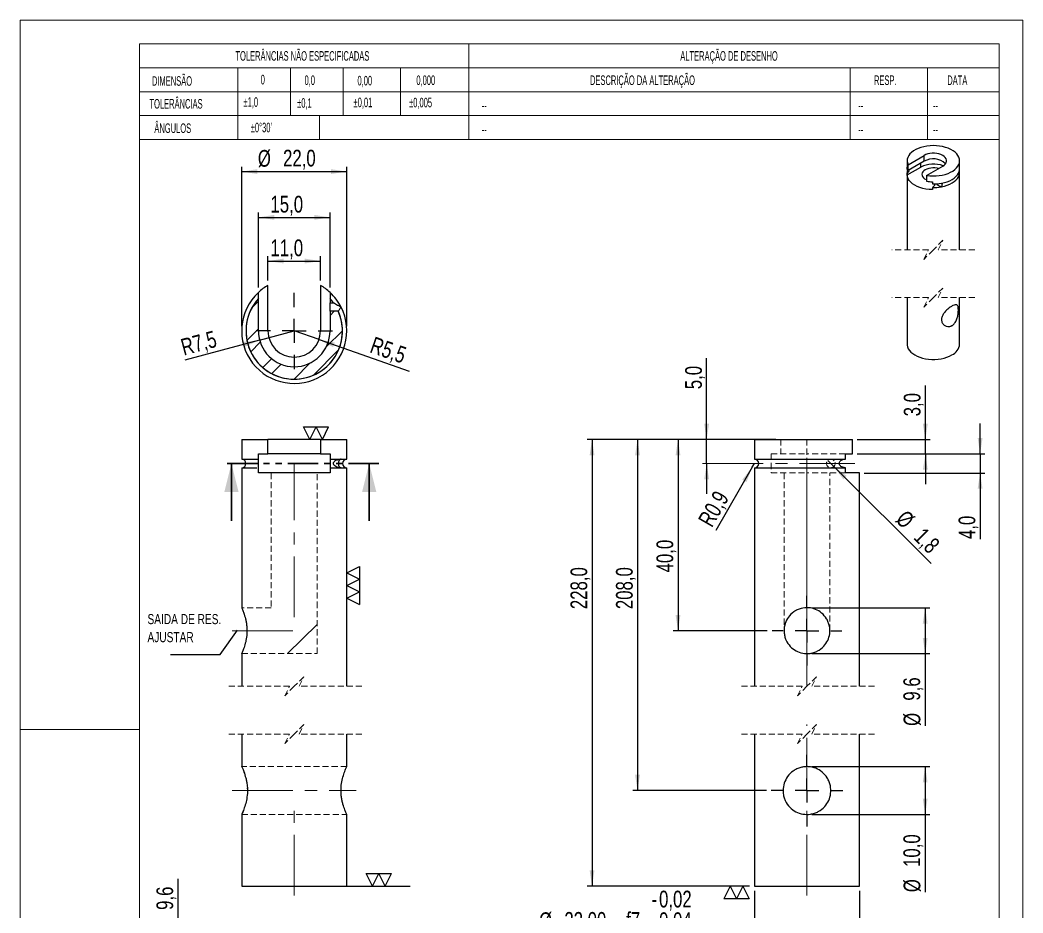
# Model space of a CAD drawing. Header units: millimetres. Extents: x 0 to 210, y 0 to 297.
# Drawn here: x 0 to 210, y 110.5 to 297.4 of the extents above; entities that cross this region are included whole.
import ezdxf

# ---------------------------------------------------------------- set-up
doc = ezdxf.new("R2010")
doc.units = ezdxf.units.MM
for name, pattern in [('CENTERX2', [20.32, 12.7, -2.54, 2.54, -2.54]), ('HIDDEN', [1.905, 1.27, -0.635]), ('PHANTOM', [12.7, 6.35, -1.27, 1.27, -1.27, 1.27, -1.27])]:
    doc.linetypes.add(name, pattern=pattern)
doc.layers.add('COTAS', color=7, linetype='Continuous')
doc.styles.add('SLDTEXTSTYLE1', font='TXT', dxfattribs={"width": 0.75})
doc.styles.add('SLDTEXTSTYLE2', font='TXT', dxfattribs={"width": 0.589474})
doc.dimstyles.new('SLDDIMSTYLE0', dxfattribs={"dimtxt": 3.5, "dimasz": 3.302, "dimexe": 0, "dimexo": 0.0625, "dimgap": 0.875, "dimtad": 1, "dimdec": 1, "dimrnd": 1e-09, "dimzin": 12, "dimdsep": 46, "dimtxsty": 'SLDTEXTSTYLE1', "dimsah": 1, "dimcen": 0.09, "dimadec": 0, "dimazin": 3, "dimtfac": 1, "dimtdec": 1, "dimtmove": 0, "dimatfit": 0, "dimfxl": 0, "dimfrac": 2, "dimtolj": 1, "dimtzin": 12, "dimarcsym": 0})
doc.dimstyles.new('SLDDIMSTYLE1', dxfattribs={"dimtxt": 3.5, "dimasz": 3.302, "dimexe": 0, "dimexo": 0.0625, "dimgap": 0.875, "dimtad": 1, "dimdec": 1, "dimrnd": 1e-09, "dimzin": 12, "dimdsep": 46, "dimtxsty": 'SLDTEXTSTYLE1', "dimblk1": 'NONE', "dimsah": 1, "dimcen": 0, "dimadec": 0, "dimazin": 3, "dimtfac": 1, "dimtdec": 1, "dimtmove": 0, "dimatfit": 3, "dimldrblk": 'NONE', "dimfxl": 0, "dimfrac": 2, "dimtolj": 1, "dimtzin": 12, "dimarcsym": 0})
doc.dimstyles.new('SLDDIMSTYLE2', dxfattribs={"dimtxt": 3.5, "dimasz": 3.302, "dimexe": 0, "dimexo": 0.0625, "dimgap": 0.875, "dimtad": 1, "dimdec": 1, "dimrnd": 1e-09, "dimdsep": 46, "dimtxsty": 'SLDTEXTSTYLE1', "dimsah": 1, "dimcen": 0, "dimadec": 0, "dimazin": 2, "dimtfac": 1, "dimtdec": 1, "dimtofl": 0, "dimtmove": 0, "dimatfit": 3, "dimfxl": 0, "dimfrac": 2, "dimtolj": 1, "dimtzin": 12, "dimarcsym": 0})
doc.dimstyles.new('SLDDIMSTYLE3', dxfattribs={"dimtxt": 3.5, "dimasz": 3.302, "dimexe": 0, "dimexo": 0.0625, "dimgap": 0.875, "dimtad": 1, "dimdec": 1, "dimrnd": 1e-09, "dimzin": 12, "dimdsep": 46, "dimtxsty": 'SLDTEXTSTYLE1', "dimsah": 1, "dimcen": 0.09, "dimadec": 0, "dimazin": 3, "dimtfac": 1, "dimtdec": 1, "dimtofl": 0, "dimtmove": 0, "dimatfit": 3, "dimfxl": 0, "dimfrac": 2, "dimtolj": 1, "dimtzin": 12, "dimarcsym": 0})
doc.dimstyles.new('SLDDIMSTYLE4', dxfattribs={"dimtxt": 3.5, "dimasz": 3.302, "dimexe": 0, "dimexo": 0.0625, "dimgap": 0.875, "dimtad": 1, "dimrnd": 1e-09, "dimzin": 12, "dimdsep": 46, "dimtxsty": 'SLDTEXTSTYLE1', "dimsah": 1, "dimcen": 0.09, "dimadec": 0, "dimazin": 3, "dimtol": 1, "dimtp": -0.02, "dimtm": 0.041, "dimtfac": 1, "dimtofl": 0, "dimtmove": 0, "dimatfit": 3, "dimfxl": 0, "dimfrac": 2, "dimtolj": 1, "dimarcsym": 0})
doc.dimstyles.new('SLDDIMSTYLE5', dxfattribs={"dimtxt": 3.5, "dimasz": 3.302, "dimexe": 0, "dimexo": 0.0625, "dimgap": 0.875, "dimtad": 1, "dimdec": 1, "dimrnd": 1e-09, "dimzin": 12, "dimdsep": 46, "dimtxsty": 'SLDTEXTSTYLE1', "dimsah": 1, "dimcen": 0, "dimadec": 0, "dimazin": 3, "dimtfac": 1, "dimtdec": 1, "dimtofl": 0, "dimtmove": 0, "dimatfit": 3, "dimfxl": 0, "dimfrac": 2, "dimtolj": 1, "dimtzin": 12, "dimarcsym": 0})
pattern_1 = [(45, (0, 0), (-4.49013, 4.49013), []), (45, (0, 3.175), (-4.49013, 4.49013), [])]

# ---------------------------------------------------------------- blocks, each defined once
blk = doc.blocks.new('Bloco2_1')
at = {"color": 7, "linetype": 'Continuous', "lineweight": 18}
for p, q in [((210.04, 297.06), (0.04, 297.06)), ((0.04, 297.06), (0.04, 0.06)), ((210.04, 0.06), (210.04, 297.06)), ((205.04, 292.06), (25.04, 292.06)), ((25.04, 292.06), (25.04, 5.06)), ((205.04, 5.06), (205.04, 292.06)), ((0.04, 148.56), (25.04, 148.56))]:
    blk.add_line(p, q, dxfattribs=at)
blk = doc.blocks.new('_D')
at = {"layer": 'COTAS'}
for p, q in [((189.57, 209.56), (189.57, 220.88)), ((175.31, 209.56), (190.57, 209.56)), ((189.57, 206.56), (189.57, 209.56)), ((175.31, 206.56), (190.57, 206.56)), ((189.57, 206.56), (189.57, 200.21))]:
    blk.add_line(p, q, dxfattribs=at)
for points in [[(189.57, 209.56), (190.08, 212.86), (189.06, 212.86)], [(189.57, 206.56), (189.06, 203.26), (190.08, 203.26)]]:
    blk.add_solid(points, dxfattribs=at)
at = {"layer": 'COTAS', "insert": (185.06, 214.42), "char_height": 3.5, "attachment_point": 1, "rotation": 90, "style": 'SLDTEXTSTYLE1'}
blk.add_mtext('3,0', dxfattribs=at)
blk = doc.blocks.new('_D_1')
at = {"layer": 'COTAS'}
for q in [(169.15, 205.2), (190.76, 183.59)]:
    blk.add_line((170.42, 203.93), q, dxfattribs=at)
blk.add_solid([(170.42, 203.93), (172.39, 201.23), (173.11, 201.95)], dxfattribs=at)
at = {"layer": 'COTAS', "char_height": 3.5, "attachment_point": 1, "rotation": 315, "style": 'SLDTEXTSTYLE1'}
for s, insert in [('%%c', (185.63, 195.07)), ('1,8', (189.4, 191.37))]:
    blk.add_mtext(s, dxfattribs=dict(at, insert=insert))
blk = doc.blocks.new('_None')
blk = doc.blocks.new('_D_2')
at = {"layer": 'COTAS'}
for p, q in [((143.78, 209.56), (143.78, 226.57)), ((152.78, 209.56), (142.78, 209.56)), ((143.78, 204.56), (143.78, 209.56)), ((143.78, 204.56), (143.78, 198.21))]:
    blk.add_line(p, q, dxfattribs=at)
for points in [[(143.78, 209.56), (144.29, 212.86), (143.27, 212.86)], [(143.78, 204.56), (143.27, 201.26), (144.29, 201.26)]]:
    blk.add_solid(points, dxfattribs=at)
at = {"layer": 'COTAS', "insert": (139.27, 220.1), "char_height": 3.5, "attachment_point": 1, "rotation": 90, "style": 'SLDTEXTSTYLE1'}
blk.add_mtext('5,0', dxfattribs=at)
blk = doc.blocks.new('_D_3')
at = {"layer": 'COTAS'}
for q in [(145.68, 190.52), (153.78, 204.56)]:
    blk.add_line((153.33, 203.78), q, dxfattribs=at)
blk.add_solid([(153.33, 203.78), (151.24, 201.18), (152.12, 200.67)], dxfattribs=at)
at = {"layer": 'COTAS', "insert": (141.83, 192.74), "char_height": 3.5, "attachment_point": 1, "rotation": 60, "style": 'SLDTEXTSTYLE1'}
blk.add_mtext('R0,9', dxfattribs=at)
blk = doc.blocks.new('_D_4')
at = {"layer": 'COTAS'}
for p, q in [((152.78, 209.56), (136.78, 209.56)), ((137.78, 209.56), (137.78, 169.56)), ((156.48, 169.56), (136.78, 169.56))]:
    blk.add_line(p, q, dxfattribs=at)
for points in [[(137.78, 209.56), (137.27, 206.26), (138.29, 206.26)], [(137.78, 169.56), (138.29, 172.86), (137.27, 172.86)]]:
    blk.add_solid(points, dxfattribs=at)
at = {"layer": 'COTAS', "insert": (133.27, 181.76), "char_height": 3.5, "attachment_point": 1, "rotation": 90, "style": 'SLDTEXTSTYLE1'}
blk.add_mtext('40,0', dxfattribs=at)
blk = doc.blocks.new('_D_5')
at = {"layer": 'COTAS'}
for p, q in [((158.28, 209.56), (128.3, 209.56)), ((129.3, 209.56), (129.3, 136.1)), ((156.28, 136.1), (128.3, 136.1))]:
    blk.add_line(p, q, dxfattribs=at)
for points in [[(129.3, 209.56), (128.79, 206.26), (129.81, 206.26)], [(129.3, 136.1), (129.81, 139.4), (128.79, 139.4)]]:
    blk.add_solid(points, dxfattribs=at)
at = {"layer": 'COTAS', "insert": (124.79, 174.07), "char_height": 3.5, "attachment_point": 1, "rotation": 90, "style": 'SLDTEXTSTYLE1'}
blk.add_mtext('208,0', dxfattribs=at)
blk = doc.blocks.new('_D_6')
at = {"layer": 'COTAS'}
for p, q in [((152.78, 209.56), (118.78, 209.56)), ((119.78, 209.56), (119.78, 116.1)), ((152.78, 116.1), (118.78, 116.1))]:
    blk.add_line(p, q, dxfattribs=at)
for points in [[(119.78, 209.56), (119.27, 206.26), (120.29, 206.26)], [(119.78, 116.1), (120.29, 119.4), (119.27, 119.4)]]:
    blk.add_solid(points, dxfattribs=at)
at = {"layer": 'COTAS', "insert": (115.27, 174.07), "char_height": 3.5, "attachment_point": 1, "rotation": 90, "style": 'SLDTEXTSTYLE1'}
blk.add_mtext('228,0', dxfattribs=at)
blk = doc.blocks.new('_D_7')
at = {"layer": 'COTAS'}
for p, q in [((165.78, 174.36), (190.54, 174.36)), ((189.54, 174.36), (189.54, 164.76)), ((165.78, 164.76), (190.54, 164.76)), ((189.54, 164.76), (189.54, 149.63))]:
    blk.add_line(p, q, dxfattribs=at)
for points in [[(189.54, 174.36), (189.03, 171.06), (190.04, 171.06)], [(189.54, 164.76), (190.04, 168.06), (189.03, 168.06)]]:
    blk.add_solid(points, dxfattribs=at)
at = {"layer": 'COTAS', "char_height": 3.5, "attachment_point": 1, "rotation": 90, "style": 'SLDTEXTSTYLE1'}
for s, insert in [('9,6', (184.97, 154.91)), ('%%c', (185.02, 149.63))]:
    blk.add_mtext(s, dxfattribs=dict(at, insert=insert))
blk = doc.blocks.new('_D_8')
at = {"layer": 'COTAS'}
for p, q in [((165.78, 141.1), (190.54, 141.1)), ((189.54, 141.1), (189.54, 131.1)), ((165.78, 131.1), (190.54, 131.1)), ((189.54, 131.1), (189.54, 114.83))]:
    blk.add_line(p, q, dxfattribs=at)
for points in [[(189.54, 141.1), (189.03, 137.8), (190.04, 137.8)], [(189.54, 131.1), (190.04, 134.4), (189.03, 134.4)]]:
    blk.add_solid(points, dxfattribs=at)
at = {"layer": 'COTAS', "char_height": 3.5, "attachment_point": 1, "rotation": 90, "style": 'SLDTEXTSTYLE1'}
for s, insert in [('10,0', (184.97, 120.11)), ('%%c', (185.02, 114.83))]:
    blk.add_mtext(s, dxfattribs=dict(at, insert=insert))
blk = doc.blocks.new('_D_9')
at = {"layer": 'COTAS'}
for p, q in [((153.78, 115.1), (153.78, 105.1)), ((175.78, 115.1), (175.78, 105.1)), ((153.78, 106.1), (108.7, 106.1)), ((153.78, 106.1), (175.78, 106.1))]:
    blk.add_line(p, q, dxfattribs=at)
for points in [[(153.78, 106.1), (157.08, 105.59), (157.08, 106.61)], [(175.78, 106.1), (172.48, 106.61), (172.48, 105.59)]]:
    blk.add_solid(points, dxfattribs=at)
at = {"layer": 'COTAS', "char_height": 3.5, "attachment_point": 1, "style": 'SLDTEXTSTYLE1'}
for s, insert in [('0,02', (133.81, 115.14)), ('-', (132.26, 115.14)), ('%%c', (108.7, 110.61)), ('22,00', (113.98, 110.67)), ('f7', (126.93, 110.67)), ('0,04', (133.81, 110.61)), ('-', (132.26, 110.61))]:
    blk.add_mtext(s, dxfattribs=dict(at, insert=insert))
blk = doc.blocks.new('_D_10')
at = {"layer": 'COTAS'}
for p, q in [((201.04, 206.56), (201.04, 212.91)), ((175.31, 206.56), (202.04, 206.56)), ((201.04, 206.56), (201.04, 202.56)), ((176.78, 202.56), (202.04, 202.56)), ((201.04, 202.56), (201.04, 188.74))]:
    blk.add_line(p, q, dxfattribs=at)
for points in [[(201.04, 206.56), (201.55, 209.86), (200.53, 209.86)], [(201.04, 202.56), (200.53, 199.26), (201.55, 199.26)]]:
    blk.add_solid(points, dxfattribs=at)
at = {"layer": 'COTAS', "insert": (196.53, 188.74), "char_height": 3.5, "attachment_point": 1, "rotation": 90, "style": 'SLDTEXTSTYLE1'}
blk.add_mtext('4,0', dxfattribs=at)
blk = doc.blocks.new('SW_CENTERMARKSYMBOL_0')
at = {"layer": 'COTAS', "color": 0}
for p, q in [((0, 5), (0, 7.3)), ((0, 0), (0, 2.5)), ((-5, 0), (-7.3, 0)), ((0, 0), (-2.5, 0)), ((0, 0), (0, -2.5)), ((0, 0), (2.5, 0)), ((5, 0), (7.3, 0)), ((0, -5), (0, -7.3))]:
    blk.add_line(p, q, dxfattribs=at)
blk = doc.blocks.new('SW_CENTERMARKSYMBOL_1')
at = {"layer": 'COTAS', "color": 0}
for p, q in [((0, 5), (0, 7.5)), ((0, 0), (0, 2.5)), ((-5, 0), (-7.5, 0)), ((0, 0), (-2.5, 0)), ((0, 0), (0, -2.5)), ((0, 0), (2.5, 0)), ((5, 0), (7.5, 0)), ((0, -5), (0, -7.5))]:
    blk.add_line(p, q, dxfattribs=at)
blk = doc.blocks.new('SW_SFSYMBOL_0')
at = {"layer": 'COTAS', "color": 0}
for p, q in [((0, 0), (-1.32, -2.65)), ((0, 0), (1.32, -2.65)), ((2.65, 0), (1.32, -2.65)), ((2.65, 0), (3.97, -2.65)), ((1.32, -2.65), (-1.32, -2.65)), ((3.97, -2.65), (1.32, -2.65))]:
    blk.add_line(p, q, dxfattribs=at)
blk = doc.blocks.new('SW_BROKEN_VIEW_1')
at = {"color": 0, "linetype": 'Continuous'}
for p, q in [((-22, 89.36), (-18.5, 89.36)), ((-1.68, 89.36), (0, 89.36)), ((-22, 87.56), (-18.81, 87.56)), ((-2.35, 87.56), (0, 87.56)), ((0, 0), (13.29, 0))]:
    blk.add_line(p, q, dxfattribs=at)
at = {"color": 0, "linetype": 'CENTERX2'}
blk.add_line((-12.43, 48.66), (-6.2, 54.75), dxfattribs=at)
blk = doc.blocks.new('SW_SFSYMBOL_1')
at = {"layer": 'COTAS', "color": 0}
for p, q in [((0, 2.65), (2.65, 3.97)), ((0, 2.65), (2.65, 1.32)), ((2.65, 3.97), (2.65, 1.32)), ((0, 0), (2.65, 1.32)), ((0, 0), (2.65, -1.32)), ((2.65, 1.32), (2.65, -1.32)), ((0, -2.65), (2.65, -1.32)), ((2.65, -1.32), (2.65, -3.97)), ((0, -2.65), (2.65, -3.97))]:
    blk.add_line(p, q, dxfattribs=at)
blk = doc.blocks.new('SW_SFSYMBOL_2')
at = {"layer": 'COTAS', "color": 0}
for p, q in [((-2.65, 0), (-3.97, 2.65)), ((-3.97, 2.65), (-1.32, 2.65)), ((-2.65, 0), (-1.32, 2.65)), ((0, 0), (-1.32, 2.65)), ((-1.32, 2.65), (1.32, 2.65)), ((0, 0), (1.32, 2.65))]:
    blk.add_line(p, q, dxfattribs=at)
blk = doc.blocks.new('SW_SFSYMBOL_3')
at = {"layer": 'COTAS', "color": 0}
for p, q in [((-2.65, 0), (-3.97, 2.65)), ((-3.97, 2.65), (-1.32, 2.65)), ((-2.65, 0), (-1.32, 2.65)), ((0, 0), (-1.32, 2.65)), ((-1.32, 2.65), (1.32, 2.65)), ((0, 0), (1.32, 2.65))]:
    blk.add_line(p, q, dxfattribs=at)
blk = doc.blocks.new('_D_11')
at = {"layer": 'COTAS'}
for p, q in [((33.13, 101.19), (33.13, 117.59)), ((56.42, 101.19), (32.13, 101.19)), ((33.13, 101.19), (33.13, 91.59)), ((56.42, 91.59), (32.13, 91.59))]:
    blk.add_line(p, q, dxfattribs=at)
for points in [[(33.13, 101.19), (32.62, 97.89), (33.64, 97.89)], [(33.13, 91.59), (33.64, 94.9), (32.62, 94.9)]]:
    blk.add_solid(points, dxfattribs=at)
at = {"layer": 'COTAS', "char_height": 3.5, "attachment_point": 1, "rotation": 90, "style": 'SLDTEXTSTYLE1'}
for s, insert in [('9,6', (28.56, 111.12)), ('%%c', (28.62, 105.84))]:
    blk.add_mtext(s, dxfattribs=dict(at, insert=insert))
blk = doc.blocks.new('_D_12')
at = {"layer": 'COTAS'}
for p, q in [((51.92, 242.83), (51.92, 247.92)), ((62.92, 242.83), (62.92, 247.92)), ((51.92, 246.92), (62.92, 246.92))]:
    blk.add_line(p, q, dxfattribs=at)
for points in [[(51.92, 246.92), (55.22, 246.42), (55.22, 247.43)], [(62.92, 246.92), (59.62, 247.43), (59.62, 246.42)]]:
    blk.add_solid(points, dxfattribs=at)
at = {"layer": 'COTAS', "insert": (52.44, 251.44), "char_height": 3.5, "attachment_point": 1, "style": 'SLDTEXTSTYLE1'}
blk.add_mtext('11,0', dxfattribs=at)
blk = doc.blocks.new('_D_13')
at = {"layer": 'COTAS'}
for q in [(57.42, 232.3), (34.54, 226.17)]:
    blk.add_line((50.18, 230.36), q, dxfattribs=at)
blk.add_solid([(50.18, 230.36), (46.85, 230), (47.12, 229.01)], dxfattribs=at)
at = {"layer": 'COTAS', "insert": (33.38, 230.5), "char_height": 3.5, "attachment_point": 1, "rotation": 15, "style": 'SLDTEXTSTYLE1'}
blk.add_mtext('R7,5', dxfattribs=at)
blk = doc.blocks.new('_D_14')
at = {"layer": 'COTAS'}
for p, q in [((46.42, 233.3), (46.42, 266.64)), ((46.42, 265.64), (68.42, 265.64)), ((68.42, 233.3), (68.42, 266.64))]:
    blk.add_line(p, q, dxfattribs=at)
for points in [[(46.42, 265.64), (49.72, 265.14), (49.72, 266.15)], [(68.42, 265.64), (65.12, 266.15), (65.12, 265.14)]]:
    blk.add_solid(points, dxfattribs=at)
at = {"layer": 'COTAS', "char_height": 3.5, "attachment_point": 1, "style": 'SLDTEXTSTYLE1'}
for s, insert in [('%%c', (49.8, 270.16)), ('22,0', (55.08, 270.21))]:
    blk.add_mtext(s, dxfattribs=dict(at, insert=insert))
blk = doc.blocks.new('_D_15')
at = {"layer": 'COTAS'}
for q in [(57.42, 232.3), (81.49, 223.88)]:
    blk.add_line((62.61, 230.48), q, dxfattribs=at)
blk.add_solid([(62.61, 230.48), (65.56, 228.91), (65.9, 229.87)], dxfattribs=at)
at = {"layer": 'COTAS', "insert": (74.2, 231.18), "char_height": 3.5, "attachment_point": 1, "rotation": 340.7138, "style": 'SLDTEXTSTYLE1'}
blk.add_mtext('R5,5', dxfattribs=at)
blk = doc.blocks.new('_D_16')
at = {"layer": 'COTAS'}
for p, q in [((49.92, 241.35), (49.92, 257.06)), ((64.92, 241.35), (64.92, 257.06)), ((49.92, 256.06), (64.92, 256.06))]:
    blk.add_line(p, q, dxfattribs=at)
for points in [[(49.92, 256.06), (53.22, 255.55), (53.22, 256.57)], [(64.92, 256.06), (61.62, 256.57), (61.62, 255.55)]]:
    blk.add_solid(points, dxfattribs=at)
at = {"layer": 'COTAS', "insert": (52.44, 260.57), "char_height": 3.5, "attachment_point": 1, "style": 'SLDTEXTSTYLE1'}
blk.add_mtext('15,0', dxfattribs=at)
blk = doc.blocks.new('SW_CENTERMARKSYMBOL_3')
at = {"layer": 'COTAS', "color": 0}
for p, q in [((0, 5), (0, 8)), ((0, 0), (0, 2.5)), ((-5, 0), (-8, 0)), ((0, 0), (-2.5, 0)), ((0, 0), (0, -2.5)), ((0, 0), (2.5, 0)), ((5, 0), (8, 0)), ((0, -5), (0, -8))]:
    blk.add_line(p, q, dxfattribs=at)

msp = doc.modelspace()

# ---------------------------------------------------------------- hatches: boundary and pattern name
at = {"layer": 'COTAS', "linetype": 'Continuous', "lineweight": 18}
h = msp.add_hatch(dxfattribs=at)
h.set_pattern_fill('STEEL', color=256, scale=2, style=0)
h.set_pattern_definition(pattern_1)
edge = h.paths.add_edge_path(flags=0)
edge.add_arc((57.419, 232.301), 7.5, 180, 360, ccw=False)
edge.add_line((49.919, 232.301), (49.919, 239.066))
edge.add_arc((57.419, 232.301), 10.1, 137.95106, 383.95015)
edge.add_line((66.65, 236.401), (64.919, 236.401))
edge.add_line((64.919, 236.401), (64.919, 232.301))
h = msp.add_hatch(dxfattribs=at)
h.set_pattern_fill('STEEL', color=256, scale=2, style=0)
h.set_pattern_definition(pattern_1)
edge = h.paths.add_edge_path(flags=0)
edge.add_line((64.919, 238.201), (65.617, 238.201))
edge.add_arc((57.419, 232.301), 10.1, 35.74337, 42.04894)
edge.add_line((64.919, 239.066), (64.919, 238.201))

# ---------------------------------------------------------------- linework, layer by layer
at = {"color": 7, "linetype": 'Continuous', "lineweight": 18}
for p, q in [((205.008, 292.355), (25.008, 292.355)), ((25.008, 272.355), (25.008, 292.355)), ((93.952, 272.355), (93.952, 292.355)), ((205.008, 292.355), (205.008, 272.355)), ((25.008, 287.355), (93.952, 287.355)), ((45.638, 272.355), (45.638, 287.355)), ((56.638, 277.355), (56.638, 287.355)), ((67.638, 277.355), (67.638, 287.355)), ((79.638, 277.355), (79.638, 287.355)), ((93.952, 287.355), (205.008, 287.355)), ((173.82, 272.355), (173.82, 287.355)), ((190.008, 272.355), (190.008, 287.355)), ((25.008, 282.355), (93.952, 282.355)), ((93.952, 282.355), (205.008, 282.355)), ((25.008, 277.355), (93.952, 277.355)), ((62.703, 277.355), (62.703, 272.355)), ((93.952, 277.355), (205.008, 277.355)), ((25.008, 272.355), (93.952, 272.355)), ((93.952, 272.355), (205.008, 272.355))]:
    msp.add_line(p, q, dxfattribs=at)
at = {"color": 7, "linetype": 'Continuous', "lineweight": 25}
for p, q in [((185.943, 267.078), (189.311, 269.022)), ((189.311, 267.797), (189.311, 269.022)), ((185.756, 267.9), (185.756, 266.226)), ((189.311, 267.797), (185.943, 265.853)), ((185.943, 265.853), (185.943, 267.078)), ((189.832, 264.833), (193.2, 266.777)), ((196.756, 266.226), (196.756, 267.9)), ((185.756, 266.226), (185.759, 266.114)), ((185.756, 265.491), (185.756, 249.272)), ((185.759, 264.93), (188.604, 266.572)), ((185.759, 266.114), (185.759, 266.563)), ((185.863, 266.163), (185.759, 266.114)), ((185.759, 264.93), (185.759, 265.379)), ((189.832, 264.833), (189.832, 263.608)), ((196.756, 249.272), (196.756, 265.491)), ((191.062, 263.502), (191.062, 263.053)), ((191.062, 262.318), (191.062, 261.869)), ((51.919, 232.301), (51.919, 241.827)), ((62.919, 241.827), (62.919, 232.301)), ((49.919, 232.301), (49.919, 239.066)), ((64.919, 239.066), (64.919, 238.201)), ((64.919, 236.401), (64.919, 238.201)), ((64.919, 238.201), (65.617, 238.201)), ((185.756, 239.272), (185.756, 229.519)), ((196.756, 229.519), (196.756, 239.272)), ((66.65, 236.401), (64.919, 236.401)), ((64.919, 236.401), (64.919, 232.301)), ((46.419, 209.562), (46.419, 205.462)), ((46.419, 209.562), (51.919, 209.562)), ((51.919, 206.562), (51.919, 209.562)), ((62.919, 209.562), (51.919, 209.562)), ((62.919, 209.562), (62.919, 206.562)), ((62.919, 209.562), (68.419, 209.562)), ((68.419, 205.462), (68.419, 209.562)), ((153.782, 209.562), (153.782, 205.462)), ((153.782, 209.562), (174.308, 209.562)), ((174.308, 206.562), (174.308, 209.562)), ((49.919, 205.462), (49.919, 206.562)), ((49.919, 206.562), (51.919, 206.562)), ((62.919, 206.562), (51.919, 206.562)), ((62.919, 206.562), (64.919, 206.562)), ((64.919, 206.562), (64.919, 205.462)), ((172.828, 205.462), (172.828, 206.562)), ((172.828, 206.562), (174.308, 206.562)), ((49.919, 203.662), (49.919, 205.462)), ((64.919, 205.462), (67.217, 205.462)), ((64.919, 205.462), (64.919, 203.662)), ((153.782, 205.462), (172.828, 205.462)), ((46.419, 203.662), (46.419, 174.317)), ((49.919, 202.562), (49.919, 203.662)), ((64.919, 202.562), (49.919, 202.562)), ((64.919, 203.662), (64.919, 202.562)), ((64.919, 203.662), (67.217, 203.662)), ((68.419, 157.921), (68.419, 203.662)), ((153.782, 203.662), (153.782, 157.921)), ((153.782, 203.662), (172.828, 203.662)), ((172.828, 202.562), (172.828, 203.662)), ((175.782, 202.562), (172.828, 202.562)), ((175.782, 157.921), (175.782, 202.562)), ((46.419, 164.823), (46.419, 157.921)), ((46.419, 147.921), (46.419, 141.085)), ((68.419, 141.04), (68.419, 147.921)), ((153.782, 147.921), (153.782, 116.103)), ((175.782, 116.103), (175.782, 147.921)), ((46.419, 131.167), (46.419, 116.103)), ((68.419, 116.103), (68.419, 131.103)), ((46.419, 116.103), (68.419, 116.103)), ((153.782, 116.103), (175.782, 116.103))]:
    msp.add_line(p, q, dxfattribs=at)
at = {"color": 8, "linetype": 'Continuous', "lineweight": 25}
msp.add_line((188.604, 266.572), (188.604, 267.389), dxfattribs=at)
at = {"color": 7, "linetype": 'HIDDEN', "lineweight": 18}
for p, q in [((193.256, 251.272), (191.256, 249.272)), ((192.256, 249.272), (193.256, 251.272)), ((190.256, 249.272), (182.581, 249.272)), ((191.256, 249.272), (189.256, 247.272)), ((189.256, 247.272), (190.256, 249.272)), ((199.931, 249.272), (192.256, 249.272)), ((193.256, 241.272), (191.256, 239.272)), ((192.256, 239.272), (193.256, 241.272)), ((190.256, 239.272), (182.581, 239.272)), ((191.256, 239.272), (189.256, 237.272)), ((189.256, 237.272), (190.256, 239.272)), ((199.931, 239.272), (192.256, 239.272)), ((159.282, 209.562), (159.282, 206.562)), ((164.782, 209.562), (164.782, 206.562)), ((157.282, 206.562), (164.782, 206.562)), ((157.282, 206.562), (157.282, 202.562)), ((164.782, 202.562), (164.782, 206.562)), ((172.828, 206.562), (164.782, 206.562)), ((52.619, 202.562), (52.619, 174.362)), ((62.219, 174.362), (62.219, 202.562)), ((157.282, 202.562), (164.782, 202.562)), ((159.982, 202.562), (159.982, 169.562)), ((172.828, 202.562), (164.782, 202.562)), ((169.582, 169.562), (169.582, 202.562)), ((52.619, 174.362), (46.419, 174.362)), ((62.219, 164.762), (62.219, 174.362)), ((46.419, 164.762), (62.219, 164.762)), ((59.419, 159.921), (57.419, 157.921)), ((58.419, 157.921), (59.419, 159.921)), ((166.782, 159.921), (164.782, 157.921)), ((165.782, 157.921), (166.782, 159.921)), ((56.419, 157.921), (43.244, 157.921)), ((57.419, 157.921), (55.419, 155.921)), ((55.419, 155.921), (56.419, 157.921)), ((71.594, 157.921), (58.419, 157.921)), ((163.782, 157.921), (150.607, 157.921)), ((164.782, 157.921), (162.782, 155.921)), ((162.782, 155.921), (163.782, 157.921)), ((178.957, 157.921), (165.782, 157.921)), ((59.419, 149.921), (57.419, 147.921)), ((58.419, 147.921), (59.419, 149.921)), ((166.782, 149.921), (164.782, 147.921)), ((165.782, 147.921), (166.782, 149.921)), ((56.419, 147.921), (43.244, 147.921)), ((57.419, 147.921), (55.419, 145.921)), ((55.419, 145.921), (56.419, 147.921)), ((71.594, 147.921), (58.419, 147.921)), ((163.782, 147.921), (150.607, 147.921)), ((164.782, 147.921), (162.782, 145.921)), ((162.782, 145.921), (163.782, 147.921)), ((178.957, 147.921), (165.782, 147.921)), ((68.419, 141.103), (46.419, 141.103)), ((47.622, 136.103), (47.579, 136.646)), ((46.419, 131.103), (68.419, 131.103))]:
    msp.add_line(p, q, dxfattribs=at)
at = {"color": 7, "linetype": 'PHANTOM', "lineweight": 35}
msp.add_line((75.118, 204.557), (42.271, 204.557), dxfattribs=at)
at = {"color": 7, "linetype": 'Continuous', "lineweight": 35}
for p, q in [((44.271, 192.557), (44.271, 204.557)), ((73.118, 192.557), (73.118, 204.557))]:
    msp.add_line(p, q, dxfattribs=at)
at = {"color": 7, "linetype": 'Continuous', "lineweight": 25, "flags": 128}
for points in [[(189.832, 264.833), (190.488, 264.756), (191.155, 264.725), (191.824, 264.741), (192.484, 264.805), (193.126, 264.914), (193.741, 265.067), (194.318, 265.262), (194.85, 265.497), (195.329, 265.766), (195.748, 266.068), (196.1, 266.396), (196.381, 266.747), (196.585, 267.115), (196.711, 267.495), (196.755, 267.88), (196.719, 268.266), (196.601, 268.646), (196.404, 269.016), (196.131, 269.368), (195.786, 269.7), (195.374, 270.004), (194.901, 270.277), (194.374, 270.515), (193.8, 270.714), (193.189, 270.872), (192.549, 270.986), (191.89, 271.053), (191.222, 271.075), (190.554, 271.049), (189.897, 270.976), (189.26, 270.858), (188.652, 270.696), (188.083, 270.493), (187.56, 270.251), (187.093, 269.975), (186.687, 269.668), (186.349, 269.334), (186.083, 268.979), (185.894, 268.609), (185.785, 268.228), (185.756, 267.842), (185.809, 267.456), (185.943, 267.078)], [(193.2, 266.777), (193.508, 266.989), (193.748, 267.229), (193.912, 267.489), (193.995, 267.761), (193.995, 268.038), (193.912, 268.31), (193.748, 268.57), (193.508, 268.81), (193.2, 269.022), (192.833, 269.2), (192.418, 269.338), (191.967, 269.433), (191.495, 269.481), (191.016, 269.481), (190.544, 269.433), (190.093, 269.338), (189.678, 269.2), (189.311, 269.022)], [(185.852, 266.083), (185.775, 265.759), (185.759, 265.379)], [(191.062, 261.869), (190.378, 261.907), (189.708, 261.995), (189.062, 262.13), (188.45, 262.311), (187.882, 262.534), (187.366, 262.797), (186.912, 263.094), (186.525, 263.422), (186.212, 263.775), (185.978, 264.148), (185.826, 264.535), (185.759, 264.93)], [(192.337, 266.279), (192.018, 266.355), (191.587, 266.414), (191.145, 266.426), (190.706, 266.39), (190.286, 266.309), (189.899, 266.185), (189.558, 266.021), (189.276, 265.825), (189.06, 265.601), (188.919, 265.359), (188.858, 265.106), (188.879, 264.85), (188.98, 264.601), (189.159, 264.367), (189.409, 264.157), (189.722, 263.976), (189.832, 263.926)], [(192.952, 263.205), (193.565, 263.344), (194.145, 263.524), (194.684, 263.743), (195.174, 263.997), (195.607, 264.284), (195.978, 264.598), (196.281, 264.936), (196.512, 265.292), (196.668, 265.661), (196.746, 266.039), (196.756, 266.226)], [(192.952, 262.47), (193.565, 262.609), (194.145, 262.789), (194.684, 263.008), (195.174, 263.263), (195.607, 263.549), (195.978, 263.863), (196.281, 264.201), (196.512, 264.557), (196.668, 264.926), (196.746, 265.304), (196.745, 265.684), (196.719, 265.858)], [(185.756, 229.519), (185.766, 229.327), (185.846, 228.946), (186.005, 228.574), (186.24, 228.215), (186.549, 227.876), (186.926, 227.56), (187.366, 227.273), (187.864, 227.019), (188.41, 226.801), (188.998, 226.623), (189.619, 226.487), (190.264, 226.396), (190.923, 226.349), (191.588, 226.349), (192.247, 226.396), (192.892, 226.487), (193.513, 226.623), (194.101, 226.801), (194.647, 227.019), (195.145, 227.273)]]:
    msp.add_lwpolyline(points, dxfattribs=at)
at = {"color": 7, "linetype": 'HIDDEN', "lineweight": 18}
msp.add_circle((169.782, 204.562), 0.9, dxfattribs=at)
at = {"color": 7, "linetype": 'Continuous', "lineweight": 25}
for centre, radius, start, end in [((191.274, 261.379), 5.84, 69.51575, 117.21362), ((191.209, 264.533), 3.776, 46.82893, 120.18289), ((187.722, 266.693), 1.967, 183.7785, 205.27356), ((191.245, 272.796), 9.296, 261.25692, 268.87271), ((191.262, 272.34), 9.29, 268.76738, 280.48043), ((191.869, 263.413), 0.544, 293.08375, 326.23686), ((191.262, 271.605), 9.289, 268.767, 280.48059), ((57.419, 232.301), 11, 120, 132.98589), ((57.419, 232.301), 11, 47.01411, 60), ((57.419, 232.301), 11, 132.98589, 27.03569), ((57.419, 232.301), 11, 27.03569, 47.01411), ((57.419, 232.301), 10.1, 137.95033, 270), ((57.419, 232.301), 10.1, 137.95106, 23.95015), ((57.419, 232.301), 10.1, 35.74337, 42.04894), ((57.419, 232.301), 10.1, 270, 23.95116), ((57.419, 232.301), 7.5, 180, 0), ((57.419, 232.301), 5.5, 180, 0), ((194.097, 229.726), 2.667, 293.13811, 355.54171), ((46.419, 204.562), 0.9, 270, 90), ((68.419, 204.562), 0.9, 90, 270), ((153.782, 204.562), 0.9, 270, 90)]:
    msp.add_arc(centre, radius, start, end, dxfattribs=at)
for points, knots in [([(185.759, 265.379), (185.761, 265.38), (185.829, 265.42), (185.949, 265.515), (186.081, 265.667), (186.161, 265.807), (186.203, 265.907), (186.206, 265.963), (186.207, 265.98)], [0, 0, 0, 0, 0.0096784, 0.30672991, 0.58673714, 0.78476146, 0.9332244, 1, 1, 1, 1]), ([(191.469, 263.072), (191.476, 263.066), (191.502, 263.044), (191.517, 262.977), (191.514, 262.89), (191.482, 262.783), (191.414, 262.65), (191.292, 262.493), (191.164, 262.38), (191.078, 262.327), (191.062, 262.318)], [0, 0, 0, 0, 0.0288678, 0.1084961, 0.2055277, 0.3078715, 0.4617553, 0.6776942, 0.9414878, 1, 1, 1, 1]), ([(192.952, 262.47), (192.951, 262.471), (192.801, 262.492), (192.585, 262.548), (192.325, 262.674), (192.186, 262.771), (192.103, 262.867), (192.069, 262.937), (192.066, 263.004), (192.088, 263.063), (192.12, 263.09), (192.138, 263.105)], [0, 0, 0, 0, 0.0025555, 0.3717858, 0.5413798, 0.7106113, 0.7829404, 0.851383, 0.8985437, 0.9432659, 1, 1, 1, 1]), ([(193.062, 263.244), (193.065, 263.217), (193.072, 263.153), (193.067, 263.047), (193.057, 262.922), (193.037, 262.788), (193.009, 262.649), (192.98, 262.543), (192.958, 262.485), (192.952, 262.471), (192.952, 262.47)], [0, 0, 0, 0, 0.1011922, 0.24610794, 0.4048007, 0.57800158, 0.76236674, 0.942836, 0.99753467, 1, 1, 1, 1]), ([(49.919, 239.066), (49.919, 239.065), (49.919, 239.078), (49.919, 239.126), (49.919, 239.161), (49.919, 239.246), (49.919, 239.296), (49.919, 239.404), (49.919, 239.463), (49.919, 239.649), (49.919, 239.783), (49.919, 240.06), (49.919, 240.205), (49.919, 240.348)], [0, 0, 0, 0, 0.125, 0.125, 0.25, 0.25, 0.375, 0.375, 0.5, 0.5, 0.75, 0.75, 1, 1, 1, 1]), ([(64.919, 240.348), (64.919, 240.062), (64.919, 239.772), (64.919, 239.401), (64.919, 239.288), (64.919, 239.161), (64.919, 239.125), (64.919, 239.078), (64.919, 239.065), (64.919, 239.066)], [0, 0, 0, 0, 0.5, 0.5, 0.75, 0.75, 0.875, 0.875, 1, 1, 1, 1]), ([(65.617, 238.201), (65.616, 238.201), (65.645, 238.187), (65.734, 238.141), (65.794, 238.11), (65.985, 238.009), (66.133, 237.929), (66.584, 237.679), (66.905, 237.492), (67.217, 237.301)], [0, 0, 0, 0, 0.125, 0.125, 0.25, 0.25, 0.5, 0.5, 1, 1, 1, 1]), ([(67.217, 237.301), (67.084, 237.083), (66.945, 236.861), (66.781, 236.605), (66.734, 236.531), (66.667, 236.428), (66.649, 236.4), (66.65, 236.401)], [0, 0, 0, 0, 0.5, 0.5, 0.75, 0.75, 1, 1, 1, 1]), ([(195.301, 233.5), (195.25, 233.465), (195.027, 233.312), (194.564, 233.159), (193.935, 233.232), (193.476, 233.507), (193.189, 233.839), (193.033, 234.138), (192.951, 234.471), (192.945, 234.919), (193.116, 235.486), (193.524, 236.12), (193.987, 236.611), (194.42, 236.983), (194.831, 237.294), (195.289, 237.576), (195.748, 237.773), (196.17, 237.796), (196.381, 237.531), (196.45, 237.255), (196.497, 236.86), (196.483, 236.298), (196.395, 235.572), (196.237, 234.939), (196.033, 234.428), (195.834, 234.068), (195.596, 233.747), (195.399, 233.582), (195.301, 233.5)], [0, 0, 0, 0, 0.0147855, 0.0640427, 0.1111827, 0.1606319, 0.1868387, 0.214244, 0.2398724, 0.2673325, 0.3193442, 0.377296, 0.4445827, 0.478613, 0.512416, 0.5666842, 0.6049521, 0.6318327, 0.6583802, 0.6764451, 0.6996859, 0.7521557, 0.8092988, 0.8725534, 0.9060407, 0.9393762, 0.9699533, 1, 1, 1, 1]), ([(67.217, 203.662), (67.216, 203.662), (66.952, 203.663), (66.561, 203.725), (66.088, 203.926), (65.831, 204.109), (65.679, 204.307), (65.617, 204.466), (65.614, 204.622), (65.658, 204.779), (65.785, 204.97), (66.099, 205.219), (66.599, 205.41), (67.015, 205.462), (67.216, 205.462), (67.217, 205.462)], [0, 0, 0, 0, 0.0013661, 0.1993975, 0.292488, 0.3891048, 0.4334492, 0.4795729, 0.5149062, 0.5498473, 0.6009761, 0.6861313, 0.8481718, 0.9986339, 1, 1, 1, 1]), ([(67.217, 205.462), (67.216, 205.462), (67.131, 205.462), (66.951, 205.385), (66.787, 205.168), (66.684, 204.908), (66.643, 204.639), (66.655, 204.373), (66.711, 204.135), (66.808, 203.926), (66.948, 203.756), (67.099, 203.673), (67.192, 203.662), (67.216, 203.662), (67.217, 203.662)], [0, 0, 0, 0, 0.0014323, 0.1104115, 0.2347339, 0.3452272, 0.4700465, 0.5838639, 0.6872472, 0.7853404, 0.8792556, 0.9685574, 0.9985676, 1, 1, 1, 1]), ([(172.828, 203.662), (172.822, 203.662), (172.642, 203.663), (172.311, 203.718), (171.924, 203.909), (171.682, 204.142), (171.559, 204.377), (171.534, 204.61), (171.598, 204.843), (171.761, 205.079), (172.076, 205.31), (172.458, 205.443), (172.729, 205.457), (172.828, 205.462)], [0, 0, 0, 0, 0.00533311, 0.15757671, 0.28805274, 0.3773871, 0.44667086, 0.51641208, 0.57666818, 0.65421811, 0.76275249, 0.91320441, 1, 1, 1, 1]), ([(46.439, 174.317), (46.434, 174.329), (46.376, 174.463), (46.718, 173.665), (46.863, 173.241), (47.196, 172.197), (47.379, 171.298), (47.524, 170.248), (47.544, 168.983), (47.345, 167.556), (47.055, 166.41), (46.697, 165.434), (46.575, 165.124), (46.411, 164.742), (46.443, 164.817), (46.446, 164.823)], [0, 0, 0, 0, 0.0035983, 0.0401861, 0.1222977, 0.2489932, 0.3248137, 0.4084131, 0.5670467, 0.7084334, 0.8373301, 0.9430217, 0.9774264, 0.9981288, 1, 1, 1, 1]), ([(159.993, 169.225), (159.988, 169.337), (159.958, 169.956), (160.146, 171.081), (160.852, 172.462), (161.8, 173.391), (162.743, 173.934), (163.77, 174.31), (165.097, 174.436), (166.602, 174.088), (167.927, 173.298), (168.796, 172.291), (169.277, 171.31), (169.583, 170.266), (169.624, 168.954), (169.195, 167.49), (168.333, 166.207), (167.266, 165.391), (166.25, 164.968), (165.202, 164.729), (163.894, 164.763), (162.45, 165.277), (161.207, 166.228), (160.461, 167.355), (160.095, 168.397), (160.027, 168.948), (159.993, 169.225)], [0, 0, 0, 0, 0.0112292, 0.0618044, 0.1115082, 0.1639174, 0.1916678, 0.2196354, 0.2726715, 0.3220148, 0.3714412, 0.4243173, 0.4520885, 0.4800922, 0.5324246, 0.5805813, 0.6301817, 0.684261, 0.7118623, 0.7396638, 0.7910958, 0.8399579, 0.890402, 0.9446968, 0.9722492, 1, 1, 1, 1]), ([(46.427, 141.085), (46.426, 141.087), (46.374, 141.204), (46.746, 140.373), (46.888, 139.969), (47.256, 138.88), (47.458, 137.95), (47.621, 136.855), (47.648, 135.54), (47.436, 134.055), (47.125, 132.861), (46.732, 131.831), (46.6, 131.507), (46.413, 131.087), (46.447, 131.164), (46.449, 131.167)], [0, 0, 0, 0, 0.0005985, 0.036558, 0.1178095, 0.2439784, 0.3200268, 0.4040102, 0.5630371, 0.7037543, 0.8329085, 0.940897, 0.976776, 0.9989092, 1, 1, 1, 1]), ([(68.419, 131.103), (68.382, 131.186), (68.239, 131.504), (67.953, 132.204), (67.66, 133.075), (67.432, 133.992), (67.294, 134.788), (67.217, 135.624), (67.21, 136.673), (67.349, 137.898), (67.672, 139.194), (68.001, 140.118), (68.239, 140.695), (68.339, 140.925), (68.385, 141.025), (68.391, 141.04)], [0, 0, 0, 0, 0.0267245, 0.1015433, 0.2202362, 0.2942075, 0.3766582, 0.455551, 0.5385714, 0.6822015, 0.813405, 0.927018, 0.9678254, 0.9954099, 1, 1, 1, 1]), ([(159.8, 135.671), (159.792, 135.815), (159.752, 136.483), (159.951, 137.675), (160.679, 139.109), (161.659, 140.078), (162.639, 140.647), (163.45, 140.948), (164.289, 141.1), (165.36, 141.119), (166.651, 140.826), (168.029, 140.017), (168.939, 138.98), (169.449, 137.962), (169.778, 136.875), (169.83, 135.511), (169.399, 133.992), (168.524, 132.654), (167.428, 131.793), (166.373, 131.337), (165.283, 131.074), (163.923, 131.093), (162.419, 131.605), (161.117, 132.569), (160.322, 133.725), (159.921, 134.805), (159.841, 135.382), (159.8, 135.671)], [0, 0, 0, 0, 0.0138042, 0.0641004, 0.1134512, 0.1657222, 0.1935445, 0.2216046, 0.2481671, 0.2748099, 0.3238468, 0.3729044, 0.4255911, 0.4534355, 0.4815359, 0.5339067, 0.5816051, 0.6307271, 0.6847076, 0.7124016, 0.740319, 0.7917351, 0.8402556, 0.8902765, 0.9444069, 0.9720888, 1, 1, 1, 1])]:
    msp.add_open_spline(points, degree=3, knots=knots, dxfattribs=at)
at = {"color": 7, "linetype": 'HIDDEN', "lineweight": 18}
for points, knots in [([(169.826, 205.454), (169.812, 205.458), (169.798, 205.462), (169.783, 205.462), (169.782, 205.462)], [0, 0, 0, 0, 0.9263981, 1, 1, 1, 1]), ([(170.679, 204.548), (170.679, 204.573), (170.681, 204.642), (170.672, 204.723), (170.654, 204.775), (170.651, 204.785)], [0, 0, 0, 0, 0.3062813, 0.870674, 1, 1, 1, 1]), ([(169.782, 203.662), (169.783, 203.662), (169.803, 203.662), (169.822, 203.67), (169.84, 203.678)], [0, 0, 0, 0, 0.0545612, 1, 1, 1, 1])]:
    msp.add_open_spline(points, degree=3, knots=knots, dxfattribs=at)
at = {"color": 7, "linetype": 'Continuous', "lineweight": 35}
for points in [[(44.271, 204.557), (42.771, 198.557), (45.771, 198.557)], [(73.118, 204.557), (71.618, 198.557), (74.618, 198.557)]]:
    msp.add_solid(points, dxfattribs=at)
at = {"layer": 'COTAS', "linetype": 'CENTERX2', "lineweight": 18}
for p, q in [((57.419, 172.362), (57.419, 204.562)), ((142.928, 204.562), (174.828, 204.562)), ((164.782, 157.921), (164.782, 205.112)), ((164.782, 167.562), (164.782, 204.562)), ((44.419, 169.562), (59.419, 169.562)), ((164.782, 114.103), (164.782, 149.921)), ((44.419, 136.103), (70.419, 136.103)), ((57.419, 114.103), (57.419, 133.103))]:
    msp.add_line(p, q, dxfattribs=at)
at = {"layer": 'COTAS'}
for p, q in [((41.891, 164.54), (45.525, 169.69)), ((31.529, 164.54), (41.891, 164.54))]:
    msp.add_line(p, q, dxfattribs=at)

# ---------------------------------------------------------------- block references
at = {"color": 7, "linetype": 'Continuous'}
msp.add_blockref('SW_BROKEN_VIEW_1', (68.419, 116.103), dxfattribs=at)
at = {"layer": 'COTAS'}
for name, p in [('Bloco2_1', (-0.032, 0.296)), ('SW_CENTERMARKSYMBOL_3', (57.419, 232.301)), ('SW_SFSYMBOL_2', (63.306, 209.562)), ('SW_SFSYMBOL_1', (68.419, 178.993)), ('SW_CENTERMARKSYMBOL_0', (164.782, 169.562)), ('SW_CENTERMARKSYMBOL_1', (164.782, 136.103)), ('SW_SFSYMBOL_3', (76.477, 116.103)), ('SW_SFSYMBOL_0', (148.718, 116.103))]:
    msp.add_blockref(name, p, dxfattribs=at)

# ---------------------------------------------------------------- texts
at = {"color": 7, "linetype": 'Continuous', "lineweight": 0, "char_height": 2, "style": 'SLDTEXTSTYLE2'}
for s, insert, attachment_point in [('TOLERÂNCIAS NÃO ESPECIFICADAS', (59.127, 290.85), 2), ('ALTERAÇÃO DE DESENHO', (148.464, 290.85), 2), ('DIMENSÃO', (27.625, 285.608), 1), ('0', (50.396, 285.894), 1), ('0,0', (59.578, 285.766), 1), ('0,00', (70.659, 285.678), 1), ('0,000', (82.99, 285.766), 1), ('DESCRIÇÃO DA ALTERAÇÃO', (119.344, 285.766), 1), ('RESP.', (178.82, 285.766), 1), ('DATA', (194.161, 285.766), 1), ('TOLERÂNCIAS', (27.108, 280.834), 1), ('±1,0', (46.794, 281.201), 1), ('±0,1', (58.032, 281.004), 1), ('±0,01', (69.838, 281.124), 1), ('±0,005', (81.468, 281.091), 1), ('--', (96.692, 280.489), 1), ('--', (175.537, 280.489), 1), ('--', (191.143, 280.489), 1), ('ÂNGULOS', (28.13, 275.729), 1), ("±0°30'", (48.317, 275.862), 1), ('--', (96.692, 275.489), 1), ('--', (175.537, 275.489), 1), ('--', (191.143, 275.489), 1)]:
    msp.add_mtext(s, dxfattribs=dict(at, insert=insert, attachment_point=attachment_point))
at = {"layer": 'COTAS', "attachment_point": 1, "style": 'SLDTEXTSTYLE1'}
for s, insert, char_height in [('SAIDA DE RES.', (26.691, 173.043), 2.11667), ('AJUSTAR', (26.691, 169.271), 2.1167)]:
    msp.add_mtext(s, dxfattribs=dict(at, insert=insert, char_height=char_height))

# ---------------------------------------------------------------- dimensions: what is measured, and where the dimension line sits
at = {"layer": 'COTAS'}
for base, p1, p2, text, dimstyle, picture, middle in [((68.419, 265.644), (46.419, 232.301), (68.419, 232.301), '%%c<>', 'SLDDIMSTYLE3', '_D_14', (56.968, 265.644)), ((175.782, 106.103), (153.782, 116.103), (175.782, 116.103), '%%c<>f7', 'SLDDIMSTYLE4', '_D_9', (125.782, 106.103))]:
    dim = msp.add_linear_dim(base=base, p1=p1, p2=p2, text=text, dimstyle=dimstyle, dxfattribs=at)
    dim.commit()
    dim.dimension.update_dxf_attribs({"geometry": picture, "text_midpoint": middle, "dimtype": 160})
for base, p1, p2, picture, middle in [((64.919, 256.061), (49.919, 240.348), (64.919, 240.348), '_D_16', (56.968, 256.061)), ((62.919, 246.924), (51.919, 241.827), (62.919, 241.827), '_D_12', (56.968, 246.924))]:
    dim = msp.add_linear_dim(base=base, p1=p1, p2=p2, dimstyle='SLDDIMSTYLE3', dxfattribs=at)
    dim.commit()
    dim.dimension.update_dxf_attribs({"geometry": picture, "text_midpoint": middle, "dimtype": 160})
for center, mpoint, dimstyle, picture, middle in [((57.419, 232.301), (50.175, 230.36), 'SLDDIMSTYLE5', '_D_13', (38.837, 227.322)), ((57.419, 232.301), (62.611, 230.484), 'SLDDIMSTYLE5', '_D_15', (77.276, 225.353)), ((153.782, 204.562), (153.332, 203.783), 'SLDDIMSTYLE2', '_D_3', (147.846, 194.281))]:
    dim = msp.add_radius_dim(center=center, mpoint=mpoint, dimstyle=dimstyle, dxfattribs=at)
    dim.commit()
    dim.dimension.update_dxf_attribs({"geometry": picture, "text_midpoint": middle, "dimtype": 164})
for base, p1, p2, dimstyle, picture, middle in [((143.782, 209.562), (142.928, 204.562), (153.782, 209.562), 'SLDDIMSTYLE0', '_D_2', (143.782, 223.334)), ((189.571, 209.562), (174.308, 206.562), (174.308, 209.562), 'SLDDIMSTYLE0', '_D', (189.571, 217.651)), ((201.041, 202.562), (174.308, 206.562), (175.782, 202.562), 'SLDDIMSTYLE0', '_D_10', (201.041, 191.976)), ((137.782, 169.562), (153.782, 209.562), (157.482, 169.562), 'SLDDIMSTYLE3', '_D_4', (137.782, 186.285))]:
    dim = msp.add_linear_dim(base=base, p1=p1, p2=p2, angle=90, dimstyle=dimstyle, dxfattribs=at)
    dim.commit()
    dim.dimension.update_dxf_attribs({"geometry": picture, "text_midpoint": middle, "dimtype": 160})
for base, p1, p2, text, picture, middle in [((119.782, 116.103), (153.782, 209.562), (153.782, 116.103), '228,0', '_D_6', (119.782, 179.889)), ((129.301, 136.103), (159.282, 209.562), (157.282, 136.103), '208,0', '_D_5', (129.301, 179.889)), ((189.536, 164.762), (164.782, 174.362), (164.782, 164.762), '%%c<>', '_D_7', (189.536, 155.499)), ((189.536, 131.103), (164.782, 141.103), (164.782, 131.103), '%%c<>', '_D_8', (189.536, 121.996)), ((33.129, 91.595), (57.419, 101.195), (57.419, 91.595), '%%c<>', '_D_11', (33.129, 111.713))]:
    dim = msp.add_linear_dim(base=base, p1=p1, p2=p2, angle=90, text=text, dimstyle='SLDDIMSTYLE3', dxfattribs=at)
    dim.commit()
    dim.dimension.update_dxf_attribs({"geometry": picture, "text_midpoint": middle, "dimtype": 160})
dim = msp.add_diameter_dim_2p(p1=(169.145, 205.199), p2=(170.418, 203.926), dimstyle='SLDDIMSTYLE1', dxfattribs=at)
dim.commit()
dim.dimension.update_dxf_attribs({"geometry": '_D_1', "text_midpoint": (186.719, 187.625), "dimtype": 163})

doc.saveas('drawing.dxf')
